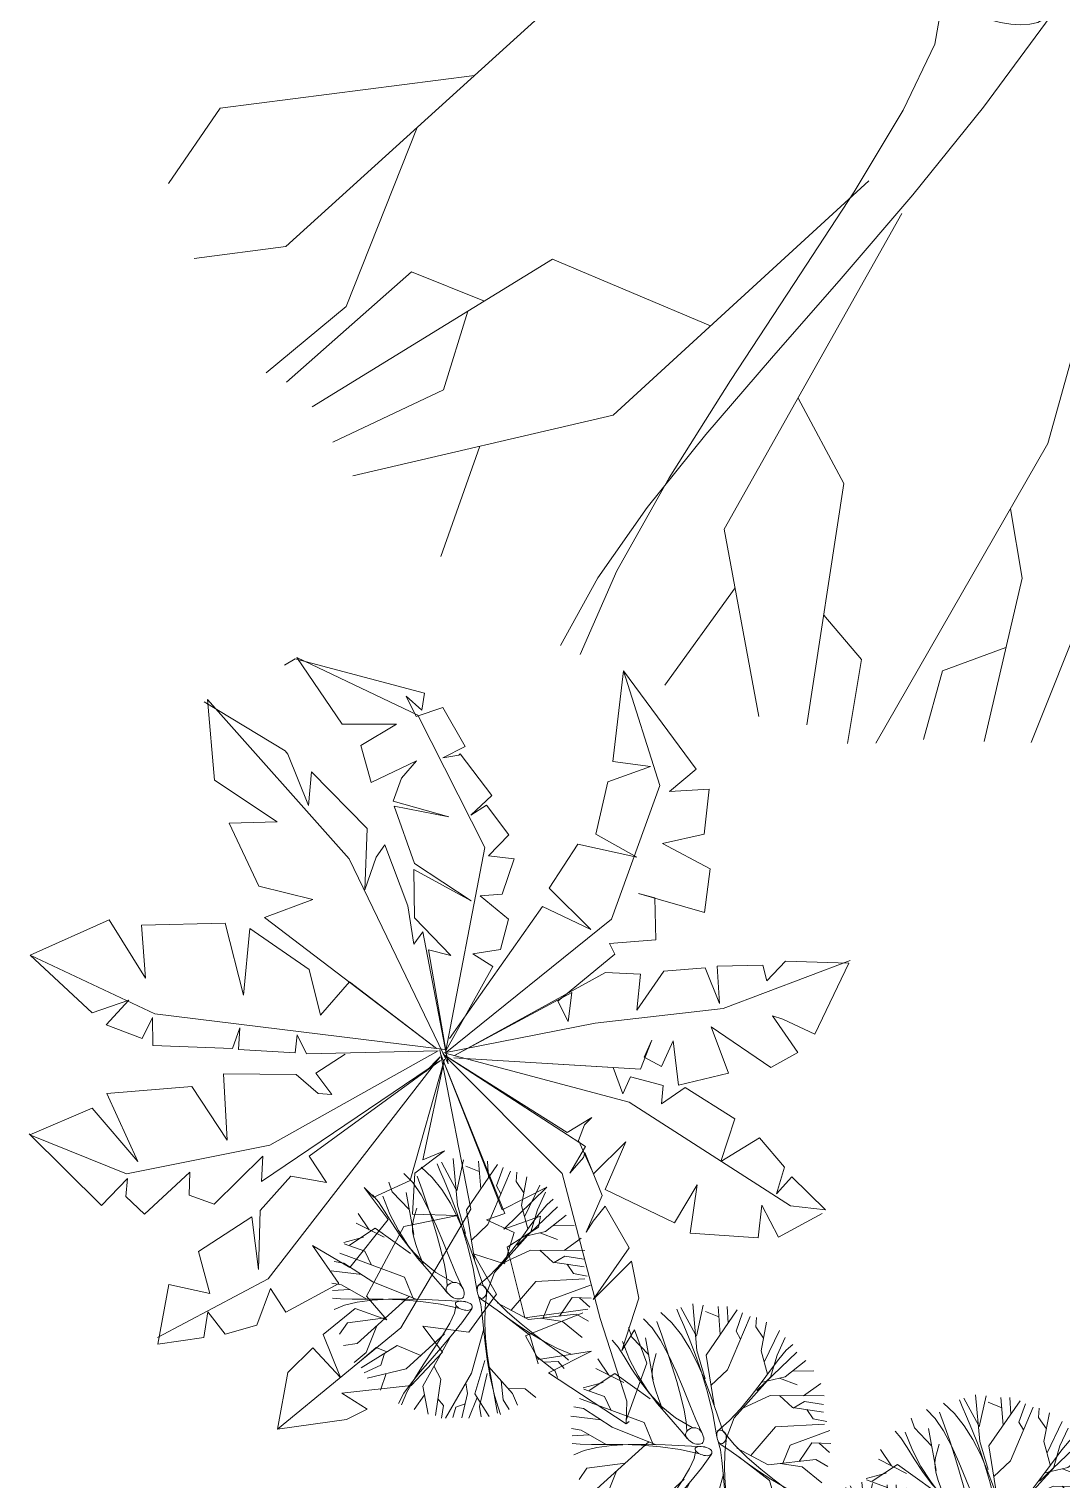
# Model space of a CAD drawing. Header units: metres. Extents: x 2 to 659295185, y -28 to 1124222152.
# Drawn here: x 658247.809 to 658248.292, y 1124144.72 to 1124145.398 of the extents above; entities that cross this region are included whole.
import ezdxf

# ---------------------------------------------------------------- set-up
doc = ezdxf.new("R2010")
doc.units = ezdxf.units.M
doc.header["$MEASUREMENT"] = 0
doc.linetypes.add('0', pattern=[0])
doc.layers.get('0').update_dxf_attribs({"linetype": 'CONTINUOUS'})
doc.layers.add('DPIC_Poligonal P2', color=7, linetype='CONTINUOUS', lineweight=50, true_color=0xcb6291)

# ---------------------------------------------------------------- blocks, each defined once
blk = doc.blocks.new('FRESNO2')
at = {"color": 104, "linetype": '0', "lineweight": 0}
for p, q in [((-0.033133, 1.482375), (-0.01042, 1.605001)), ((0.095371, 1.530395), (0.146164, 1.609675)), ((0.5470119999999999, 1.35796), (0.550337, 1.550237)), ((-0.503685, 1.183784), (-0.501721, 1.53555)), ((0.096302, 1.189572), (0.095371, 1.530395)), ((0.09592200000000001, 1.32882), (-0.033133, 1.482375)), ((-0.6998850000000001, 1.269832), (-0.729486, 1.46336)), ((0.704357, 1.260486), (0.789399, 1.415019)), ((-0.9084700000000001, 1.166357), (-0.896084, 1.355881)), ((0.688527, 1.168302), (0.5470119999999999, 1.35796)), ((0.855932, 1.213757), (0.9078870000000001, 1.360232)), ((-0.8472559999999999, 1.083394), (-1.004198, 1.296097)), ((-0.234425, 0.7976949999999999), (-0.6998850000000001, 1.269832)), ((-0.077096, 0.9483790000000001), (0.165081, 1.285241)), ((0.619308, 0.765204), (0.704357, 1.260486)), ((0.664671, 1.029378), (0.855932, 1.213757)), ((-0.637046, 0.8662), (-1.138461, 1.174904)), ((-0.353238, 0.918212), (-0.503685, 1.183784)), ((1.030939, 0.854899), (1.1564, 1.203282)), ((1.132525, 1.01346), (1.229103, 1.120618)), ((-0.539421, 1.107067), (-0.8472559999999999, 1.083394)), ((-1.11978, 0.892252), (-1.211133, 1.061474)), ((-0.710292, 0.549195), (-1.161043, 1.061705)), ((0.705094, 0.813045), (1.132525, 1.01346)), ((1.051085, 0.9108379999999999), (1.34643, 0.9986360000000001)), ((-1.066425, 0.570175), (-1.283805, 0.948045)), ((-0.37927, 0.9446180000000001), (-0.637046, 0.8662)), ((-0.067885, 0.4111859999999999), (-0.077096, 0.9483790000000001)), ((1.090778, 0.772367), (1.405648, 0.92084)), ((-1.235952, 0.6485609999999999), (-1.367479, 0.879801)), ((-1.165678, 0.742707), (-1.11978, 0.892252)), ((0.5846319999999999, 0.677421), (1.030939, 0.854899)), ((-1.006249, 0.225007), (-1.46554, 0.815742)), ((1.224517, 0.8354299999999999), (1.343979, 0.7622220000000001)), ((1.343979, 0.7622220000000001), (1.480495, 0.819398)), ((-0.147478, 0.314972), (-0.234425, 0.7976949999999999)), ((0.9928600000000001, 0.663736), (1.090778, 0.772367)), ((0.8377819999999999, 0.640584), (1.547995, 0.746614)), ((1.429831, 0.6155930000000001), (1.584515, 0.7011270000000001)), ((-1.28996, 0.589913), (-1.570971, 0.6729729999999999)), ((-1.065355, 0.584792), (-1.235952, 0.6485609999999999)), ((0.251665, 0.392955), (0.8377819999999999, 0.640584)), ((1.16614, 0.359915), (1.606522, 0.6107520000000001)), ((1.406681, 0.496924), (1.429831, 0.6155930000000001)), ((-1.084343, 0.325449), (-1.066425, 0.570175)), ((-0.186573, 0.532026), (-0.710292, 0.549195)), ((1.394813, 0.224202), (1.655307, 0.521825)), ((-1.457532, 0.253345), (-1.648322, 0.486858)), ((-1.274981, 0.176103), (-1.352861, 0.42498)), ((1.08596, 0.175098), (1.16614, 0.359915)), ((-1.336669, 0.224831), (-1.692587, 0.308799)), ((1.476309, 0.317313), (1.725384, 0.328561)), ((-1.083506, 0.024859), (-1.336669, 0.224831)), ((-0.631707, 0.037113), (-1.006249, 0.225007)), ((0.651413, 0.106011), (1.394813, 0.224202)), ((-0.9447450000000001, 0.036227), (-1.707564, 0.141451)), ((-1.214362, 0.010598), (-1.414114, -0.259055)), ((0.641299, 0.010186), (1.352069, -0.104039)), ((1.081021, -0.06047999999999999), (1.176507, -0.403431)), ((1.352069, -0.104039), (1.786767, -0.449843)), ((-1.316259, -0.126957), (-1.788447, -0.233112)), ((1.574731, -0.281168), (1.804584, -0.202624)), ((-1.414114, -0.259055), (-1.771544, -0.44646)), ((-0.420056, -0.30338), (-0.892494, -0.8178850000000001)), ((-1.571742, -0.341701), (-1.627454, -0.523778)), ((1.176507, -0.403431), (1.726925, -0.60447)), ((1.370367, -0.474238), (1.529889, -0.413114)), ((1.529889, -0.413114), (1.757759, -0.5251600000000001)), ((-0.916277, -0.458302), (-1.691874, -0.671099)), ((-0.60354, -0.503201), (-0.916277, -0.458302)), ((1.332314, -0.4603390000000001), (1.379044, -0.61738)), ((-1.627454, -0.523778), (-1.734799, -0.597784)), ((-1.362459, -0.5807180000000001), (-1.4095, -0.698072)), ((0.5101399999999999, -0.586515), (0.694444, -1.217672)), ((-0.628019, -0.62352), (-0.8636729999999999, -0.95681)), ((0.53215, -0.6229020000000001), (0.372252, -0.910408)), ((1.379044, -0.61738), (1.71976, -0.678014)), ((1.13688, -0.794086), (1.519399, -0.678937)), ((1.519399, -0.678937), (1.730763, -0.723202)), ((-1.4095, -0.698072), (-1.664365, -0.784067)), ((0.533118, -0.693882), (1.499715, -0.8543040000000001)), ((0.977974, -0.767713), (1.358873, -1.13952)), ((-0.892494, -0.8178850000000001), (-1.651176, -0.8688049999999999)), ((-1.238358, -0.8410979999999999), (-1.523476, -1.105357)), ((-1.428028, -0.8538290000000001), (-1.600025, -1.006901)), ((1.499715, -0.8543040000000001), (1.637431, -0.988049)), ((0.372252, -0.910408), (0.668832, -1.81946)), ((-0.8636729999999999, -0.95681), (-1.333865, -1.401922)), ((-1.418045, -1.007639), (-1.362222, -1.201129)), ((-1.015356, -1.085561), (-1.411157, -1.278743)), ((-1.026186, -1.110655), (-1.19443, -1.500501)), ((0.935533, -1.133319), (0.9979549999999999, -1.52851)), ((1.358873, -1.13952), (1.548543, -1.12679)), ((-0.172011, -1.179728), (-0.562158, -1.624429)), ((0.694444, -1.217672), (0.7397859999999999, -1.691744)), ((0.52385, -1.375071), (0.431622, -1.566087)), ((0.711755, -1.398663), (0.93214, -1.762001)), ((0.9777370000000001, -1.40051), (1.132988, -1.579269)), ((-0.402205, -1.44211), (-0.447868, -1.780207)), ((0.113931, -1.476094), (0.200144, -1.901952)), ((0.9979549999999999, -1.52851), (1.061806, -1.646787)), ((0.431622, -1.566087), (0.526814, -1.854043)), ((0.160041, -1.703854), (0.07709099999999999, -1.963553)), ((0.287343, -1.700539), (0.516848, -1.871147)), ((0.7397859999999999, -1.691744), (0.803636, -1.810021)), ((-0.447868, -1.780207), (-0.524057, -1.899128))]:
    blk.add_line(p, q, dxfattribs=at)
at = {"color": 100, "linetype": '0', "lineweight": 0}
for points in [[(-0.213494, 0.014841), (-0.163194759765625, 0.2552464765625), (-0.134423390625, 0.5061092500000001), (-0.122266044921875, 0.7558382109375), (-0.121808875, 0.99284225), (-0.1281380332031249, 1.2055302578125), (-0.1363396718749999, 1.382311125), (-0.1414999433593749, 1.5115937421875), (-0.1387049999999999, 1.581787)], [(-0.049097, 0.099957), (-0.058687890625, 0.2254140078125), (-0.0658955625, 0.3789904375), (-0.073703140625, 0.5547851484374999), (-0.08509375, 0.746897), (-0.103050515625, 0.9494248515625), (-0.1305565625, 1.1564675625), (-0.170595015625, 1.3621239921875), (-0.226149, 1.560493)], [(-0.05762100000000001, 0.05700599999999999), (0.0134538359375, 0.15182436328125), (0.1169734375, 0.26081840625), (0.2461335703125, 0.38577680859375), (0.39413, 0.52848825), (0.5541584921875, 0.69074141015625), (0.7194148125000001, 0.87432496875), (0.8830947265625, 1.08102760546875), (1.038394, 1.312638)], [(-0.174971, 0.11), (0.008961488281249985, 0.22618087890625), (0.18012234375, 0.35547478125), (0.34047865234375, 0.49542285546875), (0.4919975, 0.64356625), (0.6366459726562499, 0.79744611328125), (0.7763911562499999, 0.95460359375), (0.9132001367187499, 1.11257983984375), (1.04904, 1.268916)], [(0.247915, -0.104779), (0.33313917578125, -0.058454912109375), (0.48192671875, -0.02494910937500001), (0.67775777734375, 0.0001000917968749903), (0.9041125, 0.02105437499999999), (1.14447103515625, 0.04227542382812498), (1.38231353125, 0.06812492187499998), (1.60112013671875, 0.102964552734375), (1.784371, 0.151156)], [(-0.157045, 0.119539), (-0.453846, 0.022969), (-1.206638, 0.071233), (-1.502048, -0.04701499999999999), (-1.764383, -0.110895)], [(0.136447, 0.093712), (0.373256560546875, 0.10238066796875), (0.607224734375, 0.10002740625), (0.835559634765625, 0.09116981640625), (1.055469375, 0.0803255), (1.264162068359375, 0.07201205859375), (1.458845828125, 0.07074709374999999), (1.636728767578125, 0.08104820703124999), (1.795019, 0.107433)], [(-0.16617, -0.041671), (-0.378590673828125, -0.0008140781249999997), (-0.6058807656249999, 0.018860125), (-0.838588880859375, 0.02340251562500001), (-1.067263625, 0.01886400000000001), (-1.282453603515625, 0.01129548437500001), (-1.474707421875, 0.006747875000000004), (-1.634573685546875, 0.011272078125), (-1.752601, 0.03091899999999999)], [(-0.09754600000000001, 0.002749), (-0.31380890234375, -0.241470884765625), (-0.50441728125, -0.486048578125), (-0.6699200195312499, -0.723351013671875), (-0.810866, -0.9457451250000001), (-0.9278041054687499, -1.145597845703125), (-1.02128321875, -1.315276109375), (-1.09185222265625, -1.447146849609375), (-1.14006, -1.533577)], [(-0.213494, 0.014841), (-0.353346462890625, -0.2016495703125), (-0.488813828125, -0.4160270625), (-0.6155528105468749, -0.6286237734375), (-0.729220125, -0.8397720000000001), (-0.825472486328125, -1.0498040390625), (-0.899966609375, -1.2590521875), (-0.948359208984375, -1.4678487421875), (-0.966307, -1.676526)], [(0.111612, -0.037888), (0.273860109375, -0.268897775390625), (0.4343521875, -0.492198453125), (0.592498734375, -0.702893060546875), (0.74771025, -0.896084625), (0.899397234375, -1.066876173828125), (1.0469701875, -1.210370734375), (1.189839609375, -1.321671333984375), (1.327416, -1.395881)], [(0.237923, -0.041824), (0.35502107421875, -0.28965385546875), (0.49340890625, -0.52646609375), (0.64320653515625, -0.74867672265625), (0.7945340000000001, -0.9527017499999999), (0.93751133984375, -1.13495718359375), (1.06225859375, -1.29185903125), (1.15889580078125, -1.41982330078125), (1.217543, -1.515266)], [(-0.019199, -0.207989), (-0.1047274609375, -0.3756350546875), (-0.213484125, -0.5700521249999999), (-0.3346656640625, -0.7824916953125), (-0.45746875, -1.00420525), (-0.5710900546875, -1.2264442734375), (-0.66472625, -1.44046025), (-0.7275740078124999, -1.6375046640625), (-0.7488299999999999, -1.808829)], [(0.176418, -0.307941), (0.149532861328125, -0.414763119140625), (0.123125203125, -0.559032515625), (0.091871912109375, -0.734197998046875), (0.050449875, -0.933708375), (-0.006464021484375005, -1.151012455078125), (-0.084192890625, -1.379559046875), (-0.188059845703125, -1.612796958984375), (-0.323388, -1.844175)], [(0.01269, -0.345009), (0.0514774609375, -0.611801654296875), (0.0473294375, -0.865052109375), (0.01152232031250001, -1.102341228515625), (-0.04466749999999999, -1.321249875), (-0.1099636328125, -1.519358912109375), (-0.1730896875, -1.694249203125), (-0.2227692734375, -1.843501611328125), (-0.247726, -1.964697)], [(0.096085, -0.374582), (0.002041134765625003, -0.460688537109375), (-0.107547359375, -0.584407234375), (-0.228102330078125, -0.7373097207031251), (-0.355045625, -0.9109676250000001), (-0.483799091796875, -1.096952576171875), (-0.609784578125, -1.286836203125), (-0.7284239316406249, -1.472190134765625), (-0.835139, -1.644586)]]:
    blk.add_lwpolyline(points, dxfattribs=at)
for points in [[(-0.1686326666666667, -0.03880533333333333), (-0.1533214348958334, -0.03555932942708333), (-0.13661725, -0.02763211458333333), (-0.1193785026041667, -0.01595638411458333), (-0.1024635833333334, -0.001464833333333333), (-0.08673088281250002, 0.01490984244791667), (-0.07303879166666669, 0.03223494791666667), (-0.06224570052083335, 0.04957778776041666), (-0.05521, 0.06600566666666667), (-0.05255468880208333, 0.08073366796875), (-0.05396119791666667, 0.09356798958333333), (-0.05887556640625, 0.1044626080729167), (-0.06674383333333334, 0.1133715), (-0.07701203776041667, 0.1202486419270833), (-0.08912621875, 0.1250480104166667), (-0.1025324153645833, 0.12772358203125), (-0.1166766666666667, 0.1282293333333333), (-0.1310404088541667, 0.1265407747395833), (-0.1452466666666667, 0.1227195520833333), (-0.1589538619791667, 0.1168488450520833), (-0.1718204166666667, 0.1090118333333333), (-0.1835047526041667, 0.09929169661458333), (-0.1936652916666667, 0.08777161458333332), (-0.2019604557291667, 0.07453476692708332), (-0.2080486666666667, 0.05966433333333333), (-0.2116514674479167, 0.04337888671875), (-0.2127428854166667, 0.02643857291666666), (-0.2113600690104167, 0.00973893098958333), (-0.2075401666666667, -0.005824500000000002), (-0.2013203268229167, -0.01935618098958334), (-0.1927376979166667, -0.02996057291666667), (-0.1818294283854167, -0.03674213671875)], [(0.09370083333333334, 0.025075), (0.09763373209635418, 0.004156678710937501), (0.1051169296875, -0.0183395078125), (0.1154531155598958, -0.0414073935546875), (0.1279449791666667, -0.06404081249999999), (0.1418952099609375, -0.08523359863281249), (0.1566064973958333, -0.1039795859375), (0.1713815309244792, -0.1192726083984375), (0.185523, -0.1301065), (0.1984244449869792, -0.1357243486328125), (0.2098428098958333, -0.1363662578125), (0.2196258896484375, -0.1325215849609375), (0.2276214791666667, -0.1246796875), (0.2336773733723958, -0.1133299228515625), (0.2376413671875, -0.0989616484375), (0.2393612555338542, -0.0820642216796875), (0.2386848333333333, -0.063127), (0.2355306858723958, -0.0426824091796875), (0.2301005598958333, -0.0214351484375), (0.2226669925130209, -0.0001329853515624993), (0.2135025208333333, 0.0204763125), (0.2028796819661458, 0.0396449775390625), (0.1910710130208333, 0.0566252421875), (0.1783490511067709, 0.0706693388671875), (0.1649863333333333, 0.08102949999999999), (0.1513061370442708, 0.0871210791015625), (0.1378347005208334, 0.0890119140625), (0.1251490022786458, 0.08693296386718749), (0.1138260208333333, 0.0811151875), (0.1044427347005208, 0.0717895439453125), (0.09757612239583334, 0.0591869921875), (0.09380316243489584, 0.04353849121093751)], [(-0.02459566666666667, -0.2816205), (-0.01548702506510417, -0.3049721549479166), (-0.0009895963541666716, -0.3255642708333333), (0.01762012532552083, -0.34298401171875), (0.03906564583333332, -0.3568185416666667), (0.06207047102864582, -0.3666550247395833), (0.08535810677083332, -0.3720806249999999), (0.1076520589192708, -0.3726825065104166), (0.1276758333333333, -0.3680478333333333), (0.1443861090494792, -0.3579783665364583), (0.1576722578125, -0.3431342552083333), (0.1676568245442708, -0.3243902454427083), (0.1744623541666667, -0.3026210833333333), (0.1782113916015625, -0.2787015149739583), (0.1790264817708333, -0.2535062864583333), (0.1770301695963542, -0.2279101438802083), (0.172345, -0.2027878333333333), (0.1651150524088542, -0.1789787044270833), (0.1555705442708333, -0.1571805208333333), (0.1439632275390625, -0.1380556497395833), (0.1305448541666667, -0.1222664583333333), (0.1155671761067708, -0.1104753138020833), (0.09928194531250001, -0.1033445833333333), (0.08194091373697918, -0.1015366341145833), (0.06379583333333333, -0.1057138333333333), (0.04520686360677083, -0.1162407740885417), (0.02696779427083333, -0.132290953125), (0.009980822591145827, -0.1527400930989583), (-0.004851854166666674, -0.1764639166666666), (-0.01662803873697917, -0.202338146484375), (-0.02444553385416668, -0.2292385052083333), (-0.02740214225260418, -0.2560407154947916)]]:
    blk.add_lwpolyline(points, close=True, dxfattribs=at)
at = {"color": 3, "linetype": '0', "lineweight": 0}
blk.add_lwpolyline([(0.075343, -0.813753), (-0.01242642187500001, -0.959836896484375), (-0.08198856250000001, -1.071059046875), (-0.139900859375, -1.153983392578125), (-0.19272075, -1.215173875), (-0.247005671875, -1.261194435546875), (-0.3093130625, -1.298609015625), (-0.3862003593750001, -1.333981556640625), (-0.4842250000000001, -1.373876)], dxfattribs=at)
at = {"color": 104, "linetype": '0', "lineweight": 0}
blk.add_lwpolyline([(0.064814, -1.049086), (0.092542, -1.650265), (0.495555, -1.783703)], dxfattribs=at)

msp = doc.modelspace()

# ---------------------------------------------------------------- linework, layer by layer
at = {"layer": 'DPIC_Poligonal P2', "color": 3, "lineweight": 9}
for p, q in [((658247.9552846692, 1124145.072818989), (658247.9341054492, 1124145.103887436)), ((658247.9341054492, 1124145.103887436), (658247.9906886803, 1124145.076999561)), ((658247.9333407544, 1124145.103306801), (658247.9283320553, 1124145.100376826)), ((658247.993786166, 1124145.087209807), (658247.9333407544, 1124145.103306801)), ((658248.0868062534, 1124145.097779484), (658248.081834863, 1124145.055399933)), ((658248.1207558421, 1124145.051773196), (658248.0868062534, 1124145.097779484)), ((658248.1037034605, 1124145.044064148), (658248.0868062534, 1124145.097779484)), ((658247.8922773725, 1124145.084351297), (658247.9585306941, 1124145.009797744)), ((658247.8955631513, 1124145.046681475), (658247.8922773725, 1124145.084351297)), ((658247.9851454281, 1124145.085887746), (658247.9925622351, 1124145.079295303)), ((658247.9899239854, 1124145.076418926), (658247.9851454281, 1124145.085887746)), ((658247.9925622351, 1124145.079295303), (658247.993786166, 1124145.087209807)), ((658247.9285590545, 1124145.060384464), (658247.8907479828, 1124145.083190027)), ((658248.0023881977, 1124145.080644163), (658247.9899239854, 1124145.076418926)), ((658247.9906886803, 1124145.076999561), (658248.0219595681, 1124145.015175317)), ((658248.0127100075, 1124145.06228716), (658248.0023881977, 1124145.080644163)), ((658247.9805949173, 1124145.072827921), (658247.9552846692, 1124145.072818989)), ((658247.9640394304, 1124145.062876729), (658247.9805949173, 1124145.072827921)), ((658247.9298206439, 1124145.058722954), (658247.9285590545, 1124145.060384464)), ((658247.939606853, 1124145.034720391), (658247.9298206439, 1124145.058722954)), ((658247.9687792817, 1124145.045520204), (658247.9640394304, 1124145.062876729)), ((658248.0022720793, 1124145.056981048), (658248.0127100075, 1124145.06228716)), ((658248.0097275926, 1124145.058276311), (658248.0022720793, 1124145.056981048)), ((658248.0104922875, 1124145.058856946), (658248.0097275926, 1124145.058276311)), ((658248.0252108308, 1124145.039472665), (658248.0104922875, 1124145.058856946)), ((658247.9408694898, 1124145.0505226), (658247.939606853, 1124145.034720391)), ((658247.9669810442, 1124145.024072435), (658247.9408694898, 1124145.0505226)), ((658247.9900756675, 1124145.055578591), (658247.9687792817, 1124145.045520204)), ((658247.9829256132, 1124145.047530095), (658247.9900756675, 1124145.055578591)), ((658248.099345433, 1124145.052979131), (658248.0795020721, 1124145.045770322)), ((658248.081834863, 1124145.055399933), (658248.099345433, 1124145.052979131)), ((658248.108176559, 1124145.041348562), (658248.1207558421, 1124145.051773196)), ((658247.9249249207, 1124145.02706494), (658247.8955631513, 1124145.046681475)), ((658247.9790634325, 1124145.036739214), (658247.9829256132, 1124145.047530095)), ((658248.0795020721, 1124145.045770322), (658248.0738803601, 1124145.021419378)), ((658248.0812187075, 1124144.981587806), (658248.1037034605, 1124145.044064148)), ((658248.0050996697, 1124145.029441076), (658247.9790634325, 1124145.036739214)), ((658248.015346162, 1124145.0302361), (658248.0252108308, 1124145.039472665)), ((658248.1267196242, 1124145.042331175), (658248.108176559, 1124145.041348562)), ((658248.1245008569, 1124145.021437242), (658248.1267196242, 1124145.042331175)), ((658247.9890787358, 1124145.007671725), (658247.9795603273, 1124145.034497069)), ((658247.9795603273, 1124145.034497069), (658248.0050996697, 1124145.029441076)), ((658248.0226489458, 1124145.034907979), (658248.015346162, 1124145.0302361)), ((658248.0331621909, 1124145.021062064), (658248.0226489458, 1124145.034907979)), ((658247.9024056516, 1124145.026555768), (658247.9249249207, 1124145.02706494)), ((658247.9163971586, 1124144.997014838), (658247.9024056516, 1124145.026555768)), ((658247.9659087952, 1124144.995317596), (658247.9669810442, 1124145.024072435)), ((658247.9752389106, 1124145.01637232), (658247.9711476361, 1124145.010646364)), ((658247.9860189088, 1124144.987885466), (658247.9752389106, 1124145.01637232)), ((658248.0237180522, 1124145.011271663), (658248.0331621909, 1124145.021062064)), ((658248.0653923518, 1124145.016720699), (658248.0520860323, 1124144.996139417)), ((658248.0929579785, 1124145.010583832), (658248.0653923518, 1124145.016720699)), ((658248.0738803601, 1124145.021419378), (658248.0929579785, 1124145.010583832)), ((658248.1049252964, 1124145.017051214), (658248.1245008569, 1124145.021437242)), ((658248.1272144237, 1124145.005161593), (658248.1049252964, 1124145.017051214)), ((658247.9585306941, 1124145.009797744), (658248.0047868782, 1124144.91394828)), ((658247.9711476361, 1124145.010646364), (658247.9659087952, 1124144.995317596)), ((658248.0219595681, 1124145.015175317), (658248.0037167243, 1124144.920120878)), ((658248.0356466637, 1124145.009851339), (658248.0237180522, 1124145.011271663)), ((658248.0300636579, 1124144.9933881), (658248.0356466637, 1124145.009851339)), ((658247.9890389823, 1124144.982320301), (658247.9888109354, 1124145.004848945)), ((658247.9888109354, 1124145.004848945), (658248.0155731613, 1124144.990243738)), ((658248.0155731613, 1124144.990243738), (658247.9890787358, 1124145.007671725)), ((658248.1245751263, 1124144.984821497), (658248.1272144237, 1124145.005161593)), ((658247.941592336, 1124144.990824374), (658247.9163971586, 1124144.997014838)), ((658248.0520860323, 1124144.996139417), (658248.0715454743, 1124144.97686233)), ((658247.9190343608, 1124144.982427497), (658247.941592336, 1124144.990824374)), ((658248.0198171654, 1124144.992593077), (658248.0300636579, 1124144.9933881)), ((658248.0329686604, 1124144.981623539), (658248.0198171654, 1124144.992593077)), ((658248.1013298688, 1124144.991619395), (658248.093721626, 1124144.993700749)), ((658248.093721626, 1124144.993700749), (658248.1245751263, 1124144.984821497)), ((658248.1018257156, 1124144.971913531), (658248.1013298688, 1124144.991619395)), ((658247.9993199907, 1124144.921148156), (658247.9190343608, 1124144.982427497)), ((658247.9888088404, 1124144.969921508), (658247.9860189088, 1124144.987885466)), ((658248.0060516101, 1124144.964677926), (658247.9890389823, 1124144.982320301)), ((658248.0489121819, 1124144.98761748), (658248.0054375498, 1124144.925793237)), ((658248.0715454743, 1124144.97686233), (658248.0489121819, 1124144.98761748)), ((658247.8094957473, 1124144.964740458), (658247.8463151251, 1124144.981346623)), ((658247.8463151251, 1124144.981346623), (658247.8633654116, 1124144.954128234)), ((658247.8614552455, 1124144.978872224), (658247.9005676603, 1124144.979756575)), ((658247.8633654116, 1124144.954128234), (658247.8614552455, 1124144.978872224)), ((658247.9005676603, 1124144.979756575), (658247.9092063032, 1124144.9461512)), ((658247.9092063032, 1124144.9461512), (658247.912152107, 1124144.97720178)), ((658247.912152107, 1124144.97720178), (658247.9399081218, 1124144.958112283)), ((658247.9929001153, 1124144.975647464), (658247.9888088404, 1124144.969921508)), ((658248.0047868782, 1124144.91394828), (658247.9929001153, 1124144.975647464)), ((658248.0033725592, 1124144.918986406), (658248.0812187075, 1124144.981587806)), ((658248.0292592093, 1124144.967456041), (658248.0329686604, 1124144.981623539)), ((658248.0801475061, 1124144.970296686), (658248.1018257156, 1124144.971913531)), ((658248.0827470497, 1124144.965285358), (658248.0801475061, 1124144.970296686)), ((658247.8094957473, 1124144.964740458), (658247.8383982808, 1124144.937790055)), ((658247.867684733, 1124144.937325546), (658247.8094957473, 1124144.964740458)), ((658248.0047868782, 1124144.91394828), (658247.9956523882, 1124144.967259519)), ((658247.9956523882, 1124144.967259519), (658248.0060516101, 1124144.964677926)), ((658248.0162981023, 1124144.965472949), (658248.0292592093, 1124144.967456041)), ((658248.0256648291, 1124144.95948794), (658248.0162981023, 1124144.965472949)), ((658248.0560590938, 1124144.94327482), (658248.0827470497, 1124144.965285358)), ((658248.1333277927, 1124144.9399518), (658248.1927510541, 1124144.962258721)), ((658248.1623861982, 1124144.962015935), (658248.1537067542, 1124144.952806168)), ((658248.1920931801, 1124144.960997589), (658248.1623861982, 1124144.962015935)), ((658247.9399081218, 1124144.958112283), (658247.9452212321, 1124144.936825305)), ((658248.0037167243, 1124144.920120878), (658248.0256648291, 1124144.95948794)), ((658248.0783879746, 1124144.956736622), (658248.0077692929, 1124144.917959129)), ((658248.0946369553, 1124144.95597733), (658248.0783879746, 1124144.956736622)), ((658248.1056481426, 1124144.957352989), (658248.0930301533, 1124144.939040649)), ((658248.0930301533, 1124144.939040649), (658248.0946369553, 1124144.95597733)), ((658248.1249559027, 1124144.958916237), (658248.1056481426, 1124144.957352989)), ((658248.1316456734, 1124144.942167146), (658248.1249559027, 1124144.958916237)), ((658248.1517955407, 1124144.96008644), (658248.1304614964, 1124144.959604066)), ((658248.1304614964, 1124144.959604066), (658248.1316456734, 1124144.942167146)), ((658248.1537067542, 1124144.952806168), (658248.1517955407, 1124144.96008644)), ((658248.1761862696, 1124144.927963916), (658248.1920931801, 1124144.960997589)), ((658247.9452212321, 1124144.936825305), (658247.958756646, 1124144.952341663)), ((658247.958756646, 1124144.952341663), (658247.9993199907, 1124144.921148156)), ((658247.8383982808, 1124144.937790055), (658247.8555270272, 1124144.943810794)), ((658247.8555270272, 1124144.943810794), (658247.8449740284, 1124144.932305285)), ((658248.0077692929, 1124144.917959129), (658248.0625971826, 1124144.947366065)), ((658248.060837651, 1124144.933806001), (658248.0560590938, 1124144.94327482)), ((658248.0625971826, 1124144.947366065), (658248.060837651, 1124144.933806001)), ((658247.861872633, 1124144.925927231), (658247.8665758731, 1124144.935610439)), ((658247.8665758731, 1124144.935610439), (658247.866766261, 1124144.922657809)), ((658248.0032961945, 1124144.920674714), (658247.867684733, 1124144.937325546)), ((658248.0735309576, 1124144.932966313), (658248.1333277927, 1124144.9399518)), ((658248.1682715205, 1124144.919334785), (658248.1564203211, 1124144.936530518)), ((658248.1564203211, 1124144.936530518), (658248.1612375845, 1124144.934949404)), ((658248.1612375845, 1124144.934949404), (658248.1761862696, 1124144.927963916)), ((658247.8449740284, 1124144.932305285), (658247.861872633, 1124144.925927231)), ((658247.9040051211, 1124144.921246418), (658247.9075231365, 1124144.930902828)), ((658247.9075231365, 1124144.930902828), (658247.9067961002, 1124144.920746179)), ((658247.9333679379, 1124144.919093601), (658247.9341713389, 1124144.927561942)), ((658247.9341713389, 1124144.927561942), (658247.9385293665, 1124144.918646959)), ((658248.0021873346, 1124144.918959608), (658248.0735309576, 1124144.932966313)), ((658248.1277834929, 1124144.931376265), (658248.1555395079, 1124144.912286768)), ((658248.1358875827, 1124144.909589048), (658248.1277834929, 1124144.931376265)), ((658247.866766261, 1124144.922657809), (658247.9040051211, 1124144.921246418)), ((658248.0946725189, 1124144.911473879), (658248.0999877244, 1124144.925114339)), ((658248.0999877244, 1124144.925114339), (658248.0963933443, 1124144.917146238)), ((658248.1044984815, 1124144.912822739), (658248.1098900518, 1124144.924774891)), ((658248.1098900518, 1124144.924774891), (658248.1124121832, 1124144.903988152)), ((658247.9067961002, 1124144.920746179), (658247.9333679379, 1124144.919093601)), ((658248.0011548394, 1124144.915556192), (658247.9174976385, 1124144.859020196)), ((658248.0010784747, 1124144.917244501), (658247.9207447111, 1124144.813462669)), ((658248.0001610502, 1124144.920040482), (658247.92147489, 1124144.876010474)), ((658247.9385293665, 1124144.918646959), (658248.0001610502, 1124144.920040482)), ((658247.9399028842, 1124144.87079369), (658248.0011548394, 1124144.915556192)), ((658247.9428873941, 1124144.909731976), (658247.9567282667, 1124144.9184951)), ((658248.003104759, 1124144.916163626), (658247.9870817302, 1124144.859466837)), ((658247.9929701949, 1124144.869176844), (658248.003104759, 1124144.916163626)), ((658247.9942725856, 1124144.910330476), (658248.0010784747, 1124144.917244501)), ((658248.0009257452, 1124144.920621118), (658248.0153733456, 1124144.8460229)), ((658248.0312781612, 1124144.844129137), (658248.0014226398, 1124144.918378972)), ((658248.0014226398, 1124144.918378972), (658248.0300165716, 1124144.845790646)), ((658248.0690160106, 1124144.875403038), (658248.0026078644, 1124144.918405771)), ((658248.0026078644, 1124144.918405771), (658248.0581188466, 1124144.862763058)), ((658248.0026078644, 1124144.918405771), (658248.0604139789, 1124144.881968682)), ((658248.0033725592, 1124144.918986406), (658248.0894336781, 1124144.896145111)), ((658248.0074251279, 1124144.916824657), (658248.0946725189, 1124144.911473879)), ((658248.0819792125, 1124144.912313567), (658248.0074251279, 1124144.916824657)), ((658248.0963933443, 1124144.917146238), (658248.1044984815, 1124144.912822739)), ((658248.1555395079, 1124144.912286768), (658248.1682715205, 1124144.919334785)), ((658247.9015938705, 1124144.878377679), (658247.8997987754, 1124144.909321066)), ((658247.8997987754, 1124144.909321066), (658247.9338261264, 1124144.908963751)), ((658247.9338261264, 1124144.908963751), (658247.9441102773, 1124144.900182761)), ((658247.9504569307, 1124144.899762917), (658247.9428873941, 1124144.909731976)), ((658248.0864899694, 1124144.900021968), (658248.0819792125, 1124144.912313567)), ((658248.0900843496, 1124144.907990069), (658248.0864899694, 1124144.900021968)), ((658248.1053008349, 1124144.903827361), (658248.0900843496, 1124144.907990069)), ((658248.1124121832, 1124144.903988152), (658248.1358875827, 1124144.909589048)), ((658247.8452397337, 1124144.900200628), (658247.8850404785, 1124144.903353923)), ((658247.8850404785, 1124144.903353923), (658247.9015938705, 1124144.878377679)), ((658248.104497434, 1124144.895359021), (658248.1053008349, 1124144.903827361)), ((658248.1156236922, 1124144.902934076), (658248.104497434, 1124144.895359021)), ((658248.138830244, 1124144.888248473), (658248.1156236922, 1124144.902934076)), ((658247.8597281353, 1124144.868417554), (658247.8452397337, 1124144.900200628)), ((658247.9441102773, 1124144.900182761), (658247.9504569307, 1124144.899762917)), ((658248.0894336781, 1124144.896145111), (658248.1647880211, 1124144.847711206)), ((658247.8093377805, 1124144.880798482), (658247.8384338445, 1124144.893286604)), ((658247.8384338445, 1124144.893286604), (658247.8597281353, 1124144.868417554)), ((658248.0604139789, 1124144.881968682), (658248.0719607667, 1124144.8889899)), ((658248.0719607667, 1124144.8889899), (658248.068557822, 1124144.885532888)), ((658248.1322147428, 1124144.868381818), (658248.138830244, 1124144.888248473)), ((658247.8428661417, 1124144.847755875), (658247.8089172506, 1124144.881352319)), ((658247.8544516357, 1124144.862664799), (658247.8093377805, 1124144.880798482)), ((658248.068557822, 1124144.885532888), (658248.0657281368, 1124144.878145423)), ((658247.92147489, 1124144.876010474), (658247.8544516357, 1124144.862664799)), ((658247.98929945, 1124144.862897051), (658248.0030639578, 1124144.873348484)), ((658248.0030639578, 1124144.873348484), (658247.9929701949, 1124144.869176844)), ((658248.0616745207, 1124144.862843453), (658248.0690160106, 1124144.875403038)), ((658248.0657281368, 1124144.878145423), (658248.0727620727, 1124144.862530803)), ((658248.0727620727, 1124144.862530803), (658248.0879032408, 1124144.877520123)), ((658248.0879032408, 1124144.877520123), (658248.0782289602, 1124144.855330928)), ((658248.1502996195, 1124144.879494281), (658248.1322147428, 1124144.868381818)), ((658248.1619980895, 1124144.865675165), (658248.1502996195, 1124144.879494281)), ((658247.91814831, 1124144.870865153), (658247.895436558, 1124144.848381174)), ((658247.9174976385, 1124144.859020196), (658247.91814831, 1124144.870865153)), ((658247.9479693152, 1124144.858582486), (658247.9399028842, 1124144.87079369)), ((658248.0680598802, 1124144.870311314), (658248.0616745207, 1124144.862843453)), ((658248.0687482102, 1124144.872580258), (658248.0680598802, 1124144.870311314)), ((658248.0767759352, 1124144.852481349), (658248.0687482102, 1124144.872580258)), ((658247.8549485304, 1124144.860422654), (658247.8428661417, 1124144.847755875)), ((658247.8541451293, 1124144.851954314), (658247.8549485304, 1124144.860422654)), ((658247.8840822532, 1124144.863334762), (658247.8628235259, 1124144.843700362)), ((658247.8837757466, 1124144.852624277), (658247.8840822532, 1124144.863334762)), ((658247.9169233317, 1124144.845486931), (658247.9312234401, 1124144.861583924)), ((658247.9312234401, 1124144.861583924), (658247.9479693152, 1124144.858582486)), ((658247.9881895425, 1124144.843718226), (658247.98929945, 1124144.862897051)), ((658248.0581188466, 1124144.862763058), (658248.0758166622, 1124144.79499847)), ((658248.1582122737, 1124144.853195976), (658248.1619980895, 1124144.865675165)), ((658248.1653623279, 1124144.861244472), (658248.1582122737, 1124144.853195976)), ((658248.1812052095, 1124144.845756435), (658248.1653623279, 1124144.861244472)), ((658247.9700293485, 1124144.85175779), (658247.9654798853, 1124144.856161684)), ((658247.9654798853, 1124144.856161684), (658247.9768341902, 1124144.841208096)), ((658247.9870817302, 1124144.859466837), (658247.9700293485, 1124144.85175779)), ((658248.0300165716, 1124144.845790646), (658248.0508924277, 1124144.85640287)), ((658248.0508924277, 1124144.85640287), (658248.0308189251, 1124144.836795268)), ((658248.0782289602, 1124144.855330928), (658248.1105731444, 1124144.839725241)), ((658248.1105731444, 1124144.839725241), (658248.1212412141, 1124144.857430146)), ((658248.1212412141, 1124144.857430146), (658248.1179135868, 1124144.834821107)), ((658247.8628235259, 1124144.843700362), (658247.8541451293, 1124144.851954314)), ((658247.895436558, 1124144.848381174), (658247.8837757466, 1124144.852624277)), ((658248.0692430098, 1124144.835410676), (658248.0767759352, 1124144.852481349)), ((658248.0781902542, 1124144.847443223), (658248.0725695896, 1124144.840555996)), ((658248.0893531233, 1124144.827978546), (658248.0781902542, 1124144.847443223)), ((658248.149646853, 1124144.832721887), (658248.1513300197, 1124144.84797026)), ((658248.1513300197, 1124144.84797026), (658248.1591286504, 1124144.832936275)), ((658248.1647880211, 1124144.847711206), (658248.1812052095, 1124144.845756435)), ((658247.8881327267, 1124144.826245576), (658247.9130998573, 1124144.842583755)), ((658247.9130998573, 1124144.842583755), (658247.9161952479, 1124144.817866564)), ((658247.9161952479, 1124144.817866564), (658247.9169233317, 1124144.845486931)), ((658247.9768341902, 1124144.841208096), (658247.9588633367, 1124144.818831311)), ((658248.0153733456, 1124144.8460229), (658247.9826808064, 1124144.790639241)), ((658247.9840982679, 1124144.83799227), (658248.0091794218, 1124144.843066128)), ((658248.0091794218, 1124144.843066128), (658247.9881895425, 1124144.843718226)), ((658248.022713788, 1124144.841118766), (658248.0312781612, 1124144.844129137)), ((658248.0356361887, 1124144.835214154), (658248.022713788, 1124144.841118766)), ((658248.022713788, 1124144.841118766), (658248.022713788, 1124144.841118766)), ((658248.0308189251, 1124144.836795268), (658248.0479476715, 1124144.842816007)), ((658248.0479476715, 1124144.842816007), (658248.0469915409, 1124144.837724284)), ((658248.0725695896, 1124144.840555996), (658248.0692430098, 1124144.835410676)), ((658248.1591286504, 1124144.832936275), (658248.1795839766, 1124144.844102336)), ((658247.9665856027, 1124144.805485635), (658247.9840982679, 1124144.83799227)), ((658248.0311620429, 1124144.820466021), (658248.0356361887, 1124144.835214154)), ((658248.0469915409, 1124144.837724284), (658248.0323859736, 1124144.828380525)), ((658248.1179135868, 1124144.834821107), (658248.149646853, 1124144.832721887)), ((658247.8933694724, 1124144.806646907), (658247.8881327267, 1124144.826245576)), ((658247.9413914729, 1124144.829139818), (658247.953663202, 1124144.811390248)), ((658247.9588633367, 1124144.818831311), (658247.9413914729, 1124144.829139818)), ((658248.0323859736, 1124144.828380525), (658248.0406040867, 1124144.795328986)), ((658248.0726438593, 1124144.803940251), (658248.0893531233, 1124144.827978546)), ((658248.0167102523, 1124144.825209364), (658248.0311620429, 1124144.820466021)), ((658248.0274525917, 1124144.806298524), (658248.0167102523, 1124144.825209364)), ((658248.0904232772, 1124144.821805947), (658248.0726438593, 1124144.803940251)), ((658248.0939779038, 1124144.804422625), (658248.0904232772, 1124144.821805947)), ((658247.9207447111, 1124144.813462669), (658247.8690053612, 1124144.786102795)), ((658247.86916326, 1124144.783065155), (658247.8742018403, 1124144.8109432)), ((658247.8742018403, 1124144.8109432), (658247.8933694724, 1124144.806646907)), ((658247.9217385001, 1124144.808978379), (658247.9153907994, 1124144.791934505)), ((658247.9289638718, 1124144.797874849), (658247.9217385001, 1124144.808978379)), ((658247.953663202, 1124144.811390248), (658247.9289638718, 1124144.797874849)), ((658248.0144140726, 1124144.788540021), (658248.0274525917, 1124144.806298524)), ((658247.9464357357, 1124144.787566341), (658247.9613091033, 1124144.799732881)), ((658247.9613091033, 1124144.799732881), (658247.9761814236, 1124144.794435702)), ((658247.9761814236, 1124144.794435702), (658247.9665856027, 1124144.805485635)), ((658248.0406040867, 1124144.795328986), (658248.0700819745, 1124144.799375565)), ((658248.0859857424, 1124144.780018083), (658248.0939779038, 1124144.804422625)), ((658247.8925660715, 1124144.798178566), (658247.8906917236, 1124144.786058164)), ((658247.9005561378, 1124144.787655671), (658247.8925660715, 1124144.798178566)), ((658248.0409859103, 1124144.786887444), (658248.0677878897, 1124144.79763366)), ((658248.0758166622, 1124144.79499847), (658248.0882400734, 1124144.756408565)), ((658247.86916326, 1124144.783065155), (658247.8906917236, 1124144.786058164)), ((658247.9153907994, 1124144.791934505), (658247.9005561378, 1124144.787655671)), ((658247.9826808064, 1124144.790639241), (658247.9250706186, 1124144.743330318)), ((658247.9544634605, 1124144.767467433), (658247.9464357357, 1124144.787566341)), ((658248.0021789545, 1124144.779249859), (658247.9929272988, 1124144.791434264)), ((658247.9929272988, 1124144.791434264), (658248.0144140726, 1124144.788540021)), ((658248.0470260571, 1124144.775757115), (658248.0409859103, 1124144.786887444)), ((658248.0918742071, 1124144.789728089), (658248.0859857424, 1124144.780018083)), ((658248.0977229184, 1124144.774086671), (658248.0918742071, 1124144.789728089)), ((658247.9298415425, 1124144.769727444), (658247.9415797659, 1124144.781259751)), ((658247.9415797659, 1124144.781259751), (658247.9544634605, 1124144.767467433)), ((658247.9874583163, 1124144.763706703), (658248.0021789545, 1124144.779249859)), ((658248.071763046, 1124144.7796965), (658248.0470260571, 1124144.775757115)), ((658248.0516518849, 1124144.769664912), (658248.071763046, 1124144.7796965)), ((658248.0879841894, 1124144.74746702), (658248.0977229184, 1124144.774086671)), ((658247.9250706186, 1124144.743330318), (658247.9298415425, 1124144.769727444)), ((658248.0879335669, 1124144.745698079), (658248.0516518849, 1124144.769664912)), ((658247.9551894494, 1124144.760160363), (658247.9874583163, 1124144.763706703)), ((658247.9670029901, 1124144.752540643), (658247.9551894494, 1124144.760160363)), ((658247.9573297569, 1124144.747815166), (658247.9670029901, 1124144.752540643)), ((658248.0882400734, 1124144.756408565), (658248.0879335669, 1124144.745698079)), ((658247.9250706186, 1124144.743330318), (658247.9573297569, 1124144.747815166)), ((658248.0879335669, 1124144.745698079), (658248.0894629568, 1124144.74685935))]:
    msp.add_line(p, q, dxfattribs=at)

# ---------------------------------------------------------------- block references
at = {"layer": 'DPIC_Poligonal P2', "lineweight": 9}
for p, xscale, yscale, zscale, rotation in [((658248.2891381747, 1124145.441230821), 0.2249999998598251, 0.2249999998598251, 0.2249999998598251, 231.6262079497386), ((658248.0163147886, 1124144.805031898), 0.03375000004990154, 0.03375000004990154, 0.03375000004990154, 231.6262079568539), ((658248.1282988506, 1124144.737102876), 0.03375000004990154, 0.03375000004990154, 0.03375000004990154, 231.6262079568539), ((658248.2604755069, 1124144.69467452), 0.03375000004990154, 0.03375000004990154, 0.03375000004990154, 231.6262079568539), ((658248.2073543234, 1124144.653758056), 0.03375000004990154, 0.03375000004990154, 0.03375000004990154, 231.6262079568539)]:
    msp.add_blockref('FRESNO2', p, dxfattribs=dict(at, xscale=xscale, yscale=yscale, zscale=zscale, rotation=rotation))

doc.saveas('drawing.dxf')
